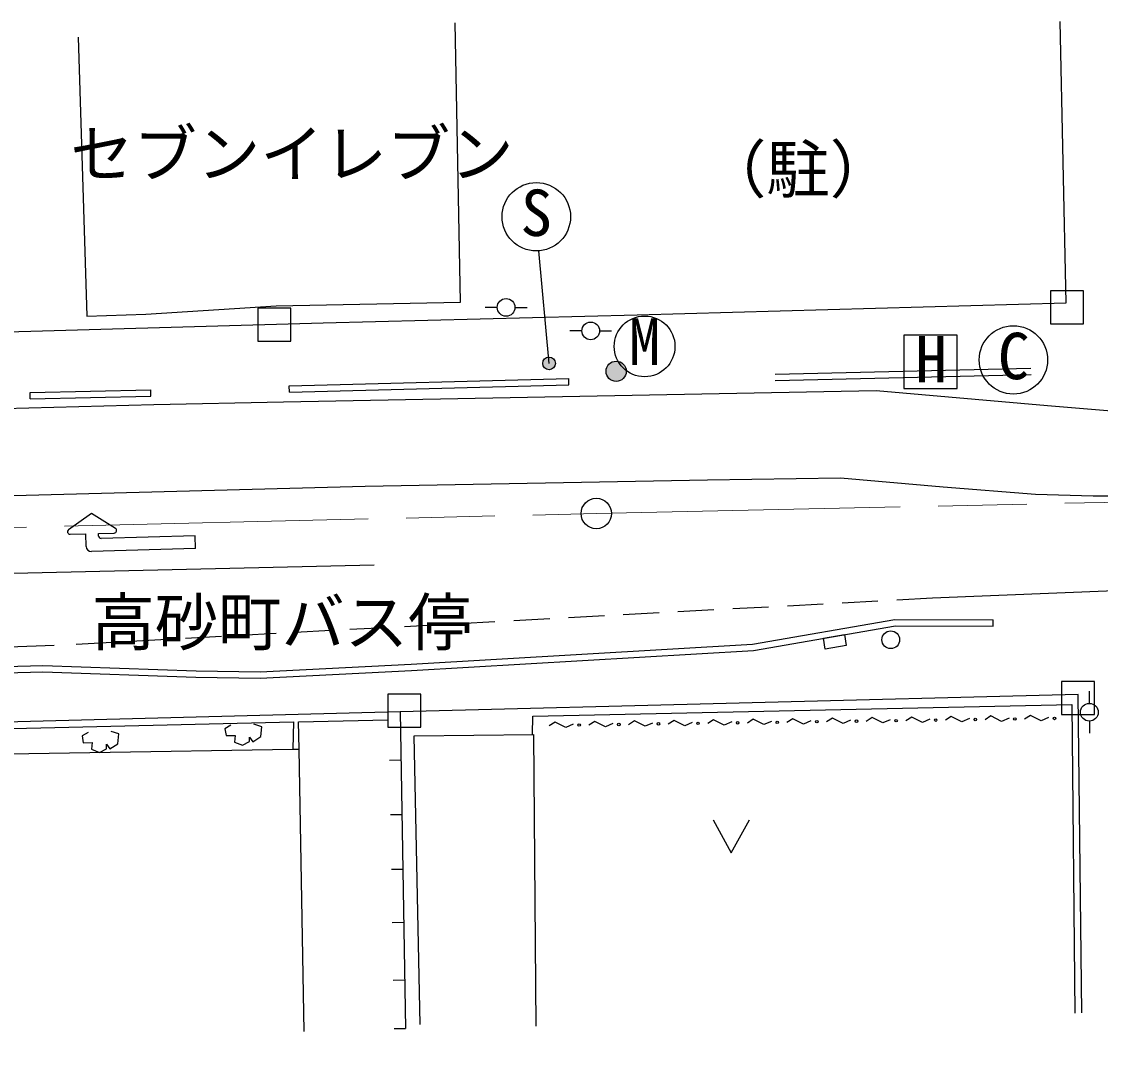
# Model space of a CAD drawing. Units: millimetres at full size, sheet at 1:1000; details may follow other scales. Extents: x 40000 to 680000, y 20000 to 380000.
# Drawn here: x 243910 to 286495, y 276957 to 317964 of the extents above; entities that cross this region are included whole.
import ezdxf
from ezdxf.enums import TextEntityAlignment as Align

# ---------------------------------------------------------------- set-up
doc = ezdxf.new("R2010")
doc.units = ezdxf.units.MM
doc.header["$LTSCALE"] = 1000
doc.linetypes.add('CHAIN', pattern=[18.5, 12, -1.5, 3.5, -1.5])
for name, color, linetype, lineweight in [('M-BGD', 7, 'Continuous', 25), ('M-BGD-EXST', 7, 'Continuous', 25), ('M-BMK', 2, 'CHAIN', 13), ('M-BMK-SRVR', 3, 'Continuous', 25), ('M-STR-STRC', 7, 'Continuous', 25)]:
    doc.layers.add(name, color=color, linetype=linetype, lineweight=lineweight)
doc.layers.add('M-BMK-HTXT', color=7, linetype='Continuous')
doc.styles.add('ＭＳ ゴシック', font='')
doc.styles.get('ＭＳ ゴシック').set_extended_font_data('MS Gothic')

msp = doc.modelspace()

# ---------------------------------------------------------------- hatches: boundary and pattern name
at = {"layer": 'M-BGD-EXST'}
msp.add_hatch(color=256, dxfattribs=at).paths.add_polyline_path([(264512, 304352, 1), (264951, 304591, 0.41421), (264612, 304691, 0.41421)])
at = {"layer": 'M-STR-STRC'}
msp.add_hatch(color=256, dxfattribs=at).paths.add_polyline_path([(267716, 304374, 1), (267041, 303944, 0.41421), (267593, 303821, 0.41421)])
h = msp.add_hatch(color=256, dxfattribs=at)
edge = h.paths.add_edge_path()
edge.add_line((246949, 297657), (246946, 297757))

# ---------------------------------------------------------------- linework, layer by layer
at = {"layer": 'M-BGD'}
for p, q in [((262686, 306683), (262209, 306683)), ((263386, 306683), (263864, 306683)), ((266025, 305755), (265547, 305755)), ((266725, 305755), (267202, 305755)), ((273652, 304050), (283752, 304284)), ((254475, 303590), (265507, 303871)), ((265513, 303621), (265507, 303871)), ((273658, 303800), (283758, 304034)), ((244243, 303328), (249011, 303427)), ((244248, 303078), (244243, 303328)), ((249016, 303177), (249011, 303427)), ((254481, 303341), (254475, 303590)), ((254481, 303341), (265513, 303621)), ((244248, 303078), (249016, 303177)), ((282260, 294097), (282262, 294347)), ((286058, 291051), (286058, 291528)), ((286058, 290351), (286058, 289874)), ((258432, 288811), (258882, 288818)), ((258470, 286660), (258920, 286668)), ((258507, 284504), (258957, 284512)), ((258544, 282406), (258994, 282414)), ((258584, 280124), (259034, 280132)), ((258618, 278212), (259068, 278220))]:
    msp.add_line(p, q, dxfattribs=at)
for points in [[(236309, 316734), (236868, 305533), (255821, 306066), (268215, 306389), (285138, 306863), (284909, 317964)], [(246149, 317344), (246489, 306331), (248815, 306408), (253961, 306748), (261232, 306891), (261020, 317918)], [(227671, 292169), (237860, 292357), (244753, 292549), (250800, 292341), (253324, 292293), (259285, 292596), (272766, 293382), (278382, 294368), (282262, 294347)], [(227675, 291919), (237866, 292107), (244752, 292299), (250793, 292092), (253328, 292043), (259299, 292347), (272795, 293134), (278403, 294118), (282260, 294097)], [(285765, 278835), (285622, 291397), (258849, 290717), (259068, 278220)], [(264083, 289821), (264089, 290542), (285366, 291003), (285481, 278826)], [(258849, 290717), (238206, 290172), (225624, 289948), (212021, 289732), (209451, 286978), (211198, 276957)], [(275070, 290362), (274776, 290234), (274354, 290445), (274122, 290296)], [(276634, 290383), (276340, 290256), (275918, 290466), (275686, 290317)], [(278197, 290405), (277903, 290278), (277481, 290488), (277249, 290339)], [(279761, 290427), (279467, 290299), (279045, 290509), (278813, 290361)], [(281324, 290448), (281030, 290321), (280608, 290531), (280377, 290382)], [(282888, 290470), (282594, 290342), (282172, 290553), (281940, 290404)], [(284451, 290491), (284157, 290364), (283735, 290574), (283504, 290425)], [(209993, 283870), (232522, 287960), (233284, 284270), (236094, 284270), (236094, 285959), (238663, 286014), (238558, 289937), (254640, 290328), (254619, 289241)], [(252176, 290187), (251938, 290051), (251981, 289780), (252337, 289789), (252311, 289526), (252625, 289399), (252905, 289543), (252905, 289721), (253040, 289534), (253354, 289738), (253388, 290127), (253083, 290229)], [(255062, 278095), (254863, 289245), (254841, 290320), (258364, 290406)], [(265689, 290232), (265395, 290105), (264973, 290315), (264741, 290166)], [(267252, 290254), (266959, 290126), (266536, 290337), (266305, 290188)], [(268816, 290275), (268522, 290148), (268100, 290358), (267868, 290209)], [(270379, 290297), (270086, 290170), (269664, 290380), (269432, 290231)], [(271943, 290319), (271649, 290191), (271227, 290401), (270995, 290253)], [(273506, 290340), (273213, 290213), (272791, 290423), (272559, 290274)], [(246534, 289903), (246297, 289767), (246339, 289496), (246695, 289505), (246670, 289242), (246984, 289115), (247263, 289259), (247263, 289437), (247399, 289250), (247713, 289454), (247747, 289844), (247441, 289945)], [(259644, 278372), (259411, 289770), (264113, 289821), (264207, 278305)], [(238584, 288976), (254619, 289241), (254863, 289245)], [(271210, 286448), (271926, 285152), (272642, 286448)]]:
    msp.add_lwpolyline(points, dxfattribs=at)
for points in [[(284525, 306031), (285825, 306031), (285825, 307331), (284525, 307331)], [(253232, 305351), (254532, 305351), (254532, 306651), (253232, 306651)], [(275558, 293619), (276389, 293765), (276464, 293334), (275633, 293188)], [(284962, 290614), (286262, 290614), (286262, 291914), (284962, 291914)], [(258364, 290115), (259664, 290115), (259664, 291415), (258364, 291415)]]:
    msp.add_lwpolyline(points, close=True, dxfattribs=at)
for centre, radius in [((263036, 306683), 350), ((266375, 305755), 350), ((278219, 293562), 350), ((286058, 290701), 350), ((279992, 290392), 50), ((281556, 290413), 50), ((283119, 290435), 50), ((284683, 290457), 50), ((265921, 290197), 50), ((267484, 290219), 50), ((269048, 290241), 50), ((270611, 290262), 50), ((272175, 290284), 50), ((273738, 290305), 50), ((275302, 290327), 50), ((276865, 290349), 50), ((278429, 290370), 50)]:
    msp.add_circle(centre, radius, dxfattribs=at)
at = {"layer": 'M-BGD-EXST'}
for p, q in [((264731, 304471), (264334, 308915)), ((280837, 305584), (278737, 305584)), ((278737, 305584), (278737, 303484)), ((280837, 303484), (280837, 305584)), ((278737, 303484), (280837, 303484))]:
    msp.add_line(p, q, dxfattribs=at)
for centre, radius in [((264228, 310260), 1350), ((268502, 305142), 1200), ((283060, 304610), 1350), ((264731, 304471), 250)]:
    msp.add_circle(centre, radius, dxfattribs=at)
at = {"layer": 'M-BMK'}
msp.add_lwpolyline([(66701, 296954), (96198, 295639), (120354, 295203), (145494, 295475), (166496, 296018), (197753, 296951), (227106, 297605), (266596, 298545), (305938, 299403), (351281, 300392), (366725, 300745), (407448, 301481), (447714, 302202), (466837, 302693), (480530, 302672), (491806, 302319), (502022, 301741), (517715, 300347), (534718, 298230), (545708, 296487), (555820, 294539), (565680, 292629)], dxfattribs=at)
at = {"layer": 'M-BMK-SRVR'}
msp.add_circle((266596, 298545), 600, dxfattribs=at)
at = {"layer": 'M-STR-STRC'}
for p, q in [((246673, 298549), (245766, 297906)), ((247616, 297959), (246673, 298549)), ((245827, 297724), (246447, 297742)), ((246461, 297242), (246447, 297742)), ((246946, 297757), (247566, 297775)), ((246949, 297657), (246946, 297757)), ((250757, 297667), (247052, 297560)), ((250771, 297167), (250757, 297667)), ((250771, 297167), (246667, 297048)), ((278457, 295140), (279871, 295217)), ((269819, 294675), (271234, 294751)), ((271979, 294791), (273393, 294867)), ((274138, 294907), (275553, 294984)), ((276297, 295024), (277712, 295100)), ((261182, 294209), (262597, 294285)), ((263342, 294325), (264756, 294402)), ((265501, 294442), (266915, 294518)), ((267660, 294558), (269075, 294634)), ((254704, 293860), (256119, 293936)), ((256864, 293976), (258278, 294052)), ((259023, 294092), (260437, 294169)), ((246067, 293394), (247482, 293470)), ((248226, 293510), (249641, 293586)), ((250386, 293627), (251800, 293703)), ((252545, 293743), (253960, 293819))]:
    msp.add_line(p, q, dxfattribs=at)
for points in [[(306560, 302851), (290615, 302487), (288349, 302468), (284409, 302796), (277642, 303389), (254255, 302939), (249133, 302830), (238267, 302544), (230641, 302321), (218562, 302084)], [(218563, 298815), (231676, 298966), (242594, 299227), (257472, 299624), (270986, 299875), (276232, 299960), (280287, 299599), (283938, 299315), (286205, 299248), (288520, 299246), (292650, 299300), (296381, 299380), (297777, 299490), (306292, 299617), (311517, 299771)], [(221414, 295728), (242431, 296161), (257832, 296520)], [(279871, 295217), (291972, 295708), (301612, 295977), (311575, 296135)], [(245190, 293338), (229440, 292760), (218563, 292601)]]:
    msp.add_lwpolyline(points, dxfattribs=at)
msp.add_circle((267379, 304159), 400, dxfattribs=at)
for centre, radius, start, end in [((245824, 297824), 100, 125.3483, 271.6582), ((247563, 297875), 100, 271.6582, 57.9681), ((247049, 297660), 100, 181.6582, 271.6582), ((246661, 297248), 200, 181.7226, 271.6582)]:
    msp.add_arc(centre, radius, start, end, dxfattribs=at)

# ---------------------------------------------------------------- texts
at = {"layer": 'M-BGD-EXST', "style": 'ＭＳ ゴシック'}
for s, p in [('S', (263573, 308968)), ('C', (282405, 303317))]:
    msp.add_text(s, height=1833, rotation=358.508, dxfattribs=at).set_placement(p, align=Align.BOTTOM_LEFT)
for s, p in [('M', (267880, 303863)), ('H', (279190, 303176))]:
    msp.add_text(s, height=1833, dxfattribs=at).set_placement(p, align=Align.BOTTOM_LEFT)
at = {"layer": 'M-BMK-HTXT', "style": 'ＭＳ ゴシック'}
for s, p in [('セブンイレブン', (245830, 311282)), ('（駐）', (270811, 310668)), ('高砂町バス停', (246666, 292793))]:
    msp.add_text(s, height=1833, dxfattribs=at).set_placement(p, align=Align.BOTTOM_LEFT)

doc.saveas('drawing.dxf')
